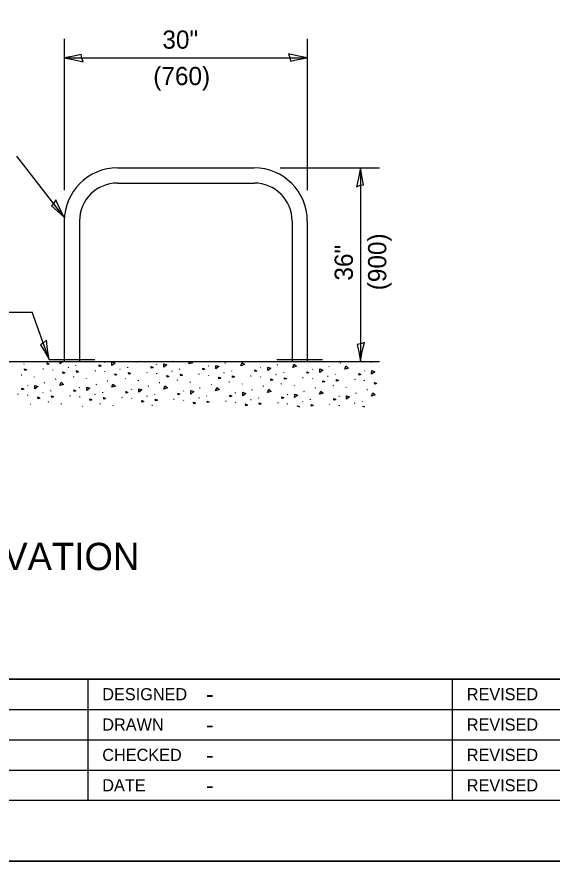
# Model space of a CAD drawing. Extents: x 98660 to 99340, y 99988 to 100428.
# Drawn here: x 98811.6 to 98899.7, y 99987.5 to 100126.6 of the extents above; entities that cross this region are included whole.
import ezdxf

# ---------------------------------------------------------------- set-up
doc = ezdxf.new("R2010")
doc.units = 0
for name, color, linetype in [('Design_PR_Roadway Dimensions', 7, 'Continuous'), ('Design_PR_Roadway Notes', 7, 'Continuous'), ('Level 43', 7, 'Continuous'), ('Level 53', 7, 'Continuous'), ('ROW_PR_Notes', 7, 'Continuous'), ('Sheets_50 Reference Boundary', 7, 'Continuous'), ('Sheets_General Details', 7, 'Continuous'), ('Sheets_Printer Plotting Border', 7, 'Continuous')]:
    doc.layers.add(name, color=color, linetype=linetype)

msp = doc.modelspace()

# ---------------------------------------------------------------- linework, layer by layer
at = {"layer": 'Design_PR_Roadway Notes'}
for p, q in [((98819.38, 100093.59), (98811.57, 100103.66)), ((98807.63, 100077.98), (98814.09, 100077.98)), ((98816.88, 100070.16), (98814.09, 100077.98))]:
    msp.add_line(p, q, dxfattribs=at)
for points in [[(98817.98, 100096.46), (98817.66, 100095.89), (98817.27, 100095.46), (98818.21, 100094.66), (98819.38, 100093.59), (98818.6, 100095.1)], [(98816.45, 100073.32), (98815.97, 100072.88), (98815.46, 100072.59), (98816.1, 100071.54), (98816.88, 100070.16), (98816.61, 100071.83)]]:
    msp.add_lwpolyline(points, close=True, dxfattribs=at)
at = {"layer": 'Level 43'}
for p, q in [((98819.38, 100122.97), (98819.38, 100098.06)), ((98859.38, 100122.97), (98859.38, 100098.06)), ((98819.38, 100119.84), (98859.38, 100119.84)), ((98854.91, 100101.72), (98871.26, 100101.72)), ((98868.13, 100101.72), (98868.13, 100069.85))]:
    msp.add_line(p, q, dxfattribs=at)
for points in [[(98822.51, 100119.19), (98822.25, 100119.79), (98822.15, 100120.37), (98820.94, 100120.12), (98819.38, 100119.84), (98821.05, 100119.54)], [(98856.26, 100120.5), (98856.51, 100119.9), (98856.61, 100119.32), (98857.82, 100119.57), (98859.38, 100119.84), (98857.72, 100120.15)], [(98867.48, 100098.6), (98868.08, 100098.85), (98868.65, 100098.95), (98868.4, 100100.16), (98868.13, 100101.72), (98867.83, 100100.05)], [(98868.79, 100072.97), (98868.18, 100072.72), (98867.61, 100072.62), (98867.86, 100071.41), (98868.13, 100069.85), (98868.43, 100071.51)]]:
    msp.add_lwpolyline(points, close=True, dxfattribs=at)
at = {"layer": 'Level 53'}
for p, q in [((98812.73, 100069.38), (98812.75, 100069.46)), ((98826.01, 100069.64), (98826.07, 100069.72)), ((98834.56, 100069.36), (98834.62, 100069.44)), ((98837.29, 100069.85), (98837.25, 100069.83)), ((98845.9, 100069.58), (98845.8, 100069.54)), ((98854.45, 100069.29), (98854.35, 100069.25)), ((98864.87, 100069.6), (98864.76, 100069.56)), ((98869.92, 100069.65), (98869.93, 100069.73)), ((98815.94, 100068.58), (98815.83, 100068.54)), ((98817.5, 100068.39), (98817.51, 100068.47)), ((98820.05, 100068.82), (98819.95, 100068.78)), ((98821.29, 100069.1), (98821.3, 100069.17)), ((98824.49, 100068.29), (98824.38, 100068.26)), ((98826.05, 100068.1), (98826.06, 100068.18)), ((98828.6, 100068.53), (98828.5, 100068.49)), ((98829.84, 100068.81), (98829.85, 100068.89)), ((98833.04, 100068.01), (98832.94, 100067.97)), ((98834.6, 100067.81), (98834.62, 100067.89)), ((98837.15, 100068.24), (98837.05, 100068.2)), ((98838.39, 100068.52), (98838.41, 100068.6)), ((98843.11, 100069.07), (98843.18, 100069.15)), ((98845.7, 100067.96), (98845.6, 100067.92)), ((98846.94, 100068.23), (98846.96, 100068.31)), ((98851.66, 100068.78), (98851.73, 100068.86)), ((98855.49, 100067.94), (98855.51, 100068.02)), ((98860.22, 100068.5), (98860.28, 100068.57)), ((98863, 100069.01), (98862.9, 100068.97)), ((98868.77, 100068.21), (98868.83, 100068.29)), ((98812.37, 100067.59), (98812.27, 100067.55)), ((98814.48, 100067.24), (98814.49, 100067.32)), ((98817.98, 100066.9), (98817.87, 100066.86)), ((98820.92, 100067.3), (98820.82, 100067.26)), ((98823.03, 100066.95), (98823.04, 100067.03)), ((98826.53, 100066.61), (98826.42, 100066.58)), ((98829.47, 100067.01), (98829.37, 100066.98)), ((98831.58, 100066.67), (98831.6, 100066.74)), ((98838.02, 100066.73), (98837.92, 100066.69)), ((98840.13, 100066.38), (98840.15, 100066.46)), ((98841.59, 100067.72), (98841.49, 100067.68)), ((98843.15, 100067.52), (98843.17, 100067.6)), ((98846.58, 100066.44), (98846.47, 100066.4)), ((98850.14, 100067.43), (98850.04, 100067.39)), ((98851.7, 100067.24), (98851.72, 100067.31)), ((98854.26, 100067.67), (98854.15, 100067.63)), ((98858.69, 100067.15), (98858.59, 100067.11)), ((98860.26, 100066.95), (98860.27, 100067.03)), ((98862.81, 100067.38), (98862.71, 100067.34)), ((98864.04, 100067.66), (98864.06, 100067.73)), ((98867.25, 100066.86), (98867.14, 100066.82)), ((98868.81, 100066.66), (98868.82, 100066.74)), ((98813.33, 100065.8), (98813.39, 100065.88)), ((98816.11, 100066.31), (98816.01, 100066.27)), ((98817.15, 100064.96), (98817.17, 100065.04)), ((98821.88, 100065.51), (98821.94, 100065.59)), ((98824.67, 100066.02), (98824.56, 100065.98)), ((98830.43, 100065.23), (98830.49, 100065.3)), ((98833.22, 100065.74), (98833.11, 100065.7)), ((98835.08, 100066.33), (98834.98, 100066.29)), ((98841.77, 100065.45), (98841.66, 100065.41)), ((98843.63, 100066.04), (98843.53, 100066)), ((98848.68, 100066.09), (98848.7, 100066.17)), ((98850.32, 100065.16), (98850.22, 100065.12)), ((98852.18, 100065.75), (98852.08, 100065.71)), ((98855.13, 100066.15), (98855.03, 100066.11)), ((98857.23, 100065.8), (98857.25, 100065.88)), ((98860.73, 100065.47), (98860.63, 100065.42)), ((98863.68, 100065.87), (98863.58, 100065.83)), ((98865.78, 100065.52), (98865.8, 100065.59)), ((98869.29, 100065.18), (98869.19, 100065.14)), ((98811.8, 100064.45), (98811.7, 100064.41)), ((98813.37, 100064.25), (98813.38, 100064.33)), ((98815.92, 100064.69), (98815.82, 100064.65)), ((98820.36, 100064.16), (98820.25, 100064.12)), ((98821.92, 100063.97), (98821.93, 100064.04)), ((98824.47, 100064.4), (98824.37, 100064.36)), ((98825.7, 100064.67), (98825.72, 100064.75)), ((98828.91, 100063.88), (98828.81, 100063.83)), ((98830.47, 100063.68), (98830.49, 100063.76)), ((98833.02, 100064.11), (98832.92, 100064.07)), ((98834.26, 100064.39), (98834.27, 100064.46)), ((98838.98, 100064.94), (98839.04, 100065.02)), ((98841.57, 100063.82), (98841.47, 100063.79)), ((98842.81, 100064.1), (98842.82, 100064.18)), ((98847.53, 100064.65), (98847.59, 100064.73)), ((98851.36, 100063.81), (98851.38, 100063.89)), ((98856.08, 100064.36), (98856.15, 100064.44)), ((98858.87, 100064.87), (98858.77, 100064.84)), ((98864.63, 100064.08), (98864.7, 100064.15)), ((98867.42, 100064.59), (98867.32, 100064.55)), ((98813.84, 100062.77), (98813.74, 100062.73)), ((98816.79, 100063.17), (98816.69, 100063.13)), ((98818.89, 100062.82), (98818.91, 100062.9)), ((98822.4, 100062.48), (98822.3, 100062.44)), ((98825.34, 100062.88), (98825.24, 100062.84)), ((98827.44, 100062.53), (98827.46, 100062.61)), ((98833.89, 100062.6), (98833.79, 100062.56)), ((98837.46, 100063.59), (98837.36, 100063.55)), ((98839.02, 100063.39), (98839.04, 100063.47)), ((98846.01, 100063.3), (98845.91, 100063.26)), ((98847.57, 100063.1), (98847.59, 100063.18)), ((98850.12, 100063.54), (98850.02, 100063.5)), ((98854.56, 100063.01), (98854.46, 100062.98)), ((98856.12, 100062.82), (98856.14, 100062.9)), ((98858.67, 100063.25), (98858.57, 100063.21)), ((98859.91, 100063.53), (98859.93, 100063.6)), ((98863.11, 100062.72), (98863.01, 100062.69)), ((98864.67, 100062.53), (98864.69, 100062.61)), ((98867.22, 100062.96), (98867.12, 100062.92)), ((98868.46, 100063.24), (98868.48, 100063.32))]:
    msp.add_line(p, q, dxfattribs=at)
for points in [[(98816.88, 100069.41), (98816.59, 100069.31), (98816.55, 100069.59), (98816.88, 100069.41)], [(98819.16, 100069.85), (98818.67, 100069.47), (98818.67, 100069.85)], [(98825.43, 100069.13), (98825.14, 100069.02), (98825.1, 100069.3), (98825.43, 100069.13)], [(98827.73, 100069.56), (98827.22, 100069.18), (98827.22, 100069.75), (98827.71, 100069.57)], [(98831.76, 100069.85), (98831.32, 100069.71), (98831.37, 100069.85)], [(98836.28, 100069.28), (98835.77, 100068.89), (98835.78, 100069.46), (98836.27, 100069.28)], [(98840.48, 100069.61), (98839.87, 100069.43), (98840.03, 100069.85)], [(98840.21, 100069.85), (98840.48, 100069.62)], [(98849.04, 100069.32), (98848.42, 100069.14), (98848.63, 100069.67), (98849.03, 100069.33)], [(98857.59, 100069.04), (98856.98, 100068.85), (98857.18, 100069.38), (98857.58, 100069.05)], [(98813.18, 100068.43), (98812.89, 100068.33), (98812.85, 100068.6), (98813.18, 100068.43)], [(98819.48, 100067.94), (98819.19, 100067.83), (98819.15, 100068.11), (98819.48, 100067.94)], [(98821.73, 100068.14), (98821.44, 100068.04), (98821.4, 100068.32), (98821.73, 100068.14)], [(98828.03, 100067.65), (98827.74, 100067.55), (98827.7, 100067.82), (98828.03, 100067.65)], [(98830.28, 100067.85), (98829.99, 100067.75), (98829.95, 100068.03), (98830.28, 100067.85)], [(98833.98, 100068.84), (98833.69, 100068.74), (98833.65, 100069.01), (98833.98, 100068.84)], [(98842.53, 100068.55), (98842.24, 100068.45), (98842.2, 100068.72), (98842.53, 100068.55)], [(98844.83, 100068.99), (98844.32, 100068.6), (98844.33, 100069.18), (98844.82, 100068.99)], [(98851.08, 100068.26), (98850.79, 100068.16), (98850.75, 100068.44), (98851.08, 100068.26)], [(98853.38, 100068.7), (98852.87, 100068.32), (98852.88, 100068.89), (98853.37, 100068.71)], [(98859.63, 100067.98), (98859.35, 100067.88), (98859.3, 100068.15), (98859.63, 100067.98)], [(98861.93, 100068.42), (98861.42, 100068.03), (98861.43, 100068.6), (98861.92, 100068.42)], [(98866.14, 100068.75), (98865.53, 100068.56), (98865.73, 100069.1), (98866.13, 100068.76)], [(98868.19, 100067.69), (98867.9, 100067.59), (98867.86, 100067.86), (98868.19, 100067.69)], [(98870.48, 100068.13), (98869.97, 100067.74), (98869.98, 100068.32), (98870.47, 100068.14)], [(98836.58, 100067.36), (98836.29, 100067.26), (98836.25, 100067.53), (98836.58, 100067.36)], [(98838.83, 100067.57), (98838.54, 100067.46), (98838.5, 100067.74), (98838.83, 100067.57)], [(98845.13, 100067.07), (98844.84, 100066.97), (98844.8, 100067.25), (98845.13, 100067.07)], [(98847.38, 100067.28), (98847.09, 100067.18), (98847.05, 100067.45), (98847.38, 100067.28)], [(98853.68, 100066.79), (98853.39, 100066.68), (98853.35, 100066.96), (98853.68, 100066.79)], [(98855.93, 100066.99), (98855.64, 100066.89), (98855.6, 100067.16), (98855.93, 100066.99)], [(98862.24, 100066.5), (98861.94, 100066.4), (98861.91, 100066.67), (98862.24, 100066.5)], [(98864.49, 100066.71), (98864.19, 100066.61), (98864.16, 100066.88), (98864.49, 100066.71)], [(98812.74, 100065.28), (98812.46, 100065.18), (98812.41, 100065.45), (98812.74, 100065.28)], [(98815.04, 100065.72), (98814.53, 100065.33), (98814.54, 100065.9), (98815.03, 100065.72)], [(98819.25, 100066.05), (98818.64, 100065.87), (98818.84, 100066.4), (98819.24, 100066.06)], [(98821.3, 100064.99), (98821.01, 100064.89), (98820.97, 100065.17), (98821.3, 100064.99)], [(98823.59, 100065.43), (98823.08, 100065.05), (98823.09, 100065.62), (98823.58, 100065.44)], [(98827.8, 100065.77), (98827.19, 100065.58), (98827.39, 100066.11), (98827.79, 100065.78)], [(98832.15, 100065.15), (98831.63, 100064.76), (98831.64, 100065.33), (98832.14, 100065.15)], [(98836.35, 100065.48), (98835.74, 100065.29), (98835.94, 100065.83), (98836.34, 100065.49)], [(98840.7, 100064.86), (98840.19, 100064.47), (98840.19, 100065.05), (98840.69, 100064.87)], [(98844.9, 100065.19), (98844.29, 100065), (98844.5, 100065.54), (98844.89, 100065.2)], [(98853.45, 100064.91), (98852.84, 100064.72), (98853.05, 100065.25), (98853.45, 100064.91)], [(98870.79, 100066.21), (98870.5, 100066.11), (98870.46, 100066.38), (98870.79, 100066.21)], [(98815.35, 100063.8), (98815.05, 100063.7), (98815.02, 100063.98), (98815.35, 100063.8)], [(98817.6, 100064.01), (98817.3, 100063.91), (98817.27, 100064.18), (98817.6, 100064.01)], [(98823.9, 100063.52), (98823.61, 100063.41), (98823.57, 100063.69), (98823.9, 100063.52)], [(98826.15, 100063.72), (98825.86, 100063.62), (98825.82, 100063.89), (98826.15, 100063.72)], [(98829.85, 100064.71), (98829.56, 100064.6), (98829.52, 100064.88), (98829.85, 100064.71)], [(98838.4, 100064.42), (98838.11, 100064.32), (98838.07, 100064.59), (98838.4, 100064.42)], [(98846.95, 100064.13), (98846.66, 100064.03), (98846.62, 100064.3), (98846.95, 100064.13)], [(98849.25, 100064.57), (98848.74, 100064.19), (98848.75, 100064.76), (98849.24, 100064.58)], [(98855.5, 100063.85), (98855.21, 100063.74), (98855.17, 100064.02), (98855.5, 100063.85)], [(98857.8, 100064.28), (98857.29, 100063.9), (98857.3, 100064.47), (98857.79, 100064.29)], [(98862, 100064.62), (98861.39, 100064.43), (98861.6, 100064.96), (98862, 100064.63)], [(98864.06, 100063.56), (98863.76, 100063.46), (98863.73, 100063.73), (98864.06, 100063.56)], [(98866.35, 100064), (98865.84, 100063.61), (98865.85, 100064.18), (98866.34, 100064)], [(98870.56, 100064.33), (98869.95, 100064.14), (98870.15, 100064.67), (98870.55, 100064.34)], [(98832.45, 100063.23), (98832.16, 100063.13), (98832.12, 100063.4), (98832.45, 100063.23)], [(98834.7, 100063.44), (98834.41, 100063.34), (98834.37, 100063.61), (98834.7, 100063.44)], [(98841, 100062.94), (98840.71, 100062.84), (98840.67, 100063.11), (98841, 100062.94)], [(98843.25, 100063.15), (98842.96, 100063.05), (98842.92, 100063.32), (98843.25, 100063.15)], [(98849.55, 100062.65), (98849.26, 100062.55), (98849.22, 100062.83), (98849.55, 100062.65)], [(98851.8, 100062.86), (98851.51, 100062.76), (98851.47, 100063.03), (98851.8, 100062.86)], [(98857.8, 100062.35), (98857.77, 100062.54), (98858.1, 100062.37)], [(98858.1, 100062.37), (98858.04, 100062.35)], [(98860.35, 100062.57), (98860.06, 100062.47), (98860.02, 100062.75), (98860.35, 100062.57)], [(98868.59, 100062.35), (98868.57, 100062.46), (98868.79, 100062.35)]]:
    msp.add_lwpolyline(points, dxfattribs=at)
at = {"layer": 'ROW_PR_Notes'}
for p, q in [((98828.13, 100101.72), (98850.63, 100101.72)), ((98828.13, 100099.22), (98850.63, 100099.22)), ((98819.38, 100092.97), (98819.38, 100069.85)), ((98821.88, 100092.97), (98821.88, 100069.85)), ((98856.88, 100092.97), (98856.88, 100069.85)), ((98859.38, 100092.97), (98859.38, 100069.85)), ((98771.26, 100069.85), (98871.26, 100069.85)), ((98816.88, 100070.16), (98824.38, 100070.16)), ((98854.38, 100070.16), (98861.88, 100070.16))]:
    msp.add_line(p, q, dxfattribs=at)
for centre, radius, start, end in [((98828.13, 100092.97), 8.75, 90, 180), ((98850.63, 100092.97), 8.75, 0, 90), ((98828.13, 100092.97), 6.25, 90, 180), ((98850.63, 100092.97), 6.25, 0, 90)]:
    msp.add_arc(centre, radius, start, end, dxfattribs=at)
at = {"layer": 'Sheets_50 Reference Boundary'}
msp.add_lwpolyline([(98699.74, 100417.53), (99329.74, 100417.53), (99329.74, 100017.53), (98699.74, 100017.53)], close=True, dxfattribs=at)
at = {"layer": 'Sheets_General Details'}
for p, q in [((98699.74, 100017.53), (99329.74, 100017.53)), ((98823.23, 100017.53), (98823.23, 99997.53)), ((98883.23, 100017.53), (98883.23, 99997.53)), ((98759.23, 100012.53), (98943.23, 100012.53)), ((98759.23, 100007.53), (98943.23, 100007.53)), ((98759.23, 100002.53), (98943.23, 100002.53)), ((99339.74, 99987.53), (98659.74, 99987.53))]:
    msp.add_line(p, q, dxfattribs=at)
msp.add_lwpolyline([(98699.74, 100417.53), (99329.74, 100417.53), (99329.74, 99997.53), (98699.74, 99997.53)], close=True, dxfattribs=at)
at = {"layer": 'Sheets_Printer Plotting Border'}
msp.add_lwpolyline([(98659.74, 99987.53), (99339.74, 99987.53), (99339.74, 100427.53), (98659.74, 100427.53)], close=True, dxfattribs=at)

# ---------------------------------------------------------------- texts
at = {"layer": 'Design_PR_Roadway Dimensions'}
for s, p in [('30"', (98835.52, 100121.35)), ('(760)', (98834.02, 100115.35))]:
    msp.add_text(s, height=3, dxfattribs=at).set_placement(p)
for s, p in [('(900)', (98872.38, 100081.56)), ('36"', (98866.88, 100083.15))]:
    msp.add_text(s, height=3, rotation=90, dxfattribs=at).set_placement(p)
at = {"layer": 'Design_PR_Roadway Notes'}
msp.add_text('TYPE "B" BICYCLE RACK ELEVATION', height=4.5, dxfattribs=at).set_placement((98724.79, 100035.46))
at = {"layer": 'Sheets_General Details'}
for s, height, p in [('DESIGNED', 2, (98825.63, 100014.03)), ('REVISED', 2, (98885.63, 100014.03)), ('-', 2.8, (98842.71, 100013.63)), ('DRAWN', 2, (98825.63, 100009.03)), ('REVISED', 2, (98885.63, 100009.03)), ('-', 2.8, (98842.71, 100008.63)), ('CHECKED', 2, (98825.63, 100004.03)), ('REVISED', 2, (98885.63, 100004.03)), ('-', 2.8, (98842.71, 100003.63)), ('DATE', 2, (98825.63, 99999.03)), ('-', 2.8, (98842.71, 99998.63)), ('REVISED', 2, (98885.63, 99999.03))]:
    msp.add_text(s, height=height, dxfattribs=at).set_placement(p)

doc.saveas('drawing.dxf')
